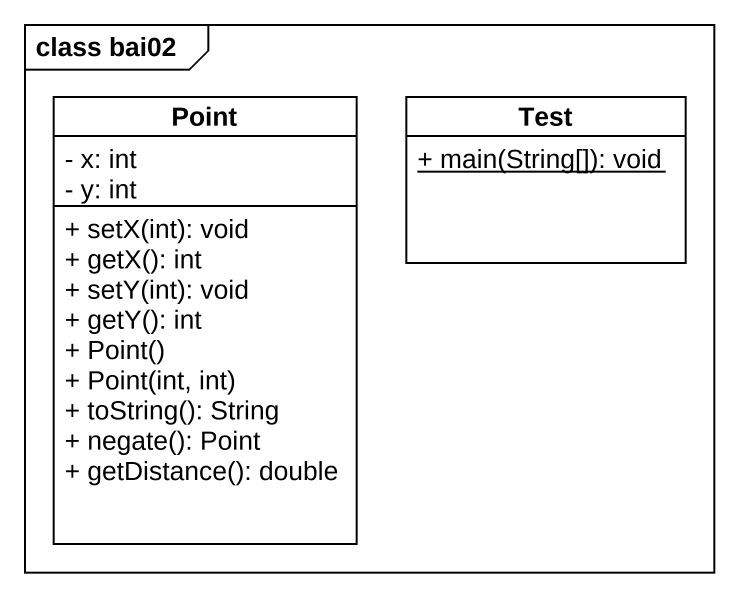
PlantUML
@startuml
mainframe class bai02
hide circle
hide empty members
skinparam classAttributeIconSize 0
class Point {
  - x: int
  - y: int
  + setX(int): void
  + getX(): int
  + setY(int): void
  + getY(): int
  + Point()
  + Point(int, int)
  + toString(): String
  + negate(): Point
  + getDistance(): double
}
class Test {
  {static} + main(String[]): void
}
@enduml
